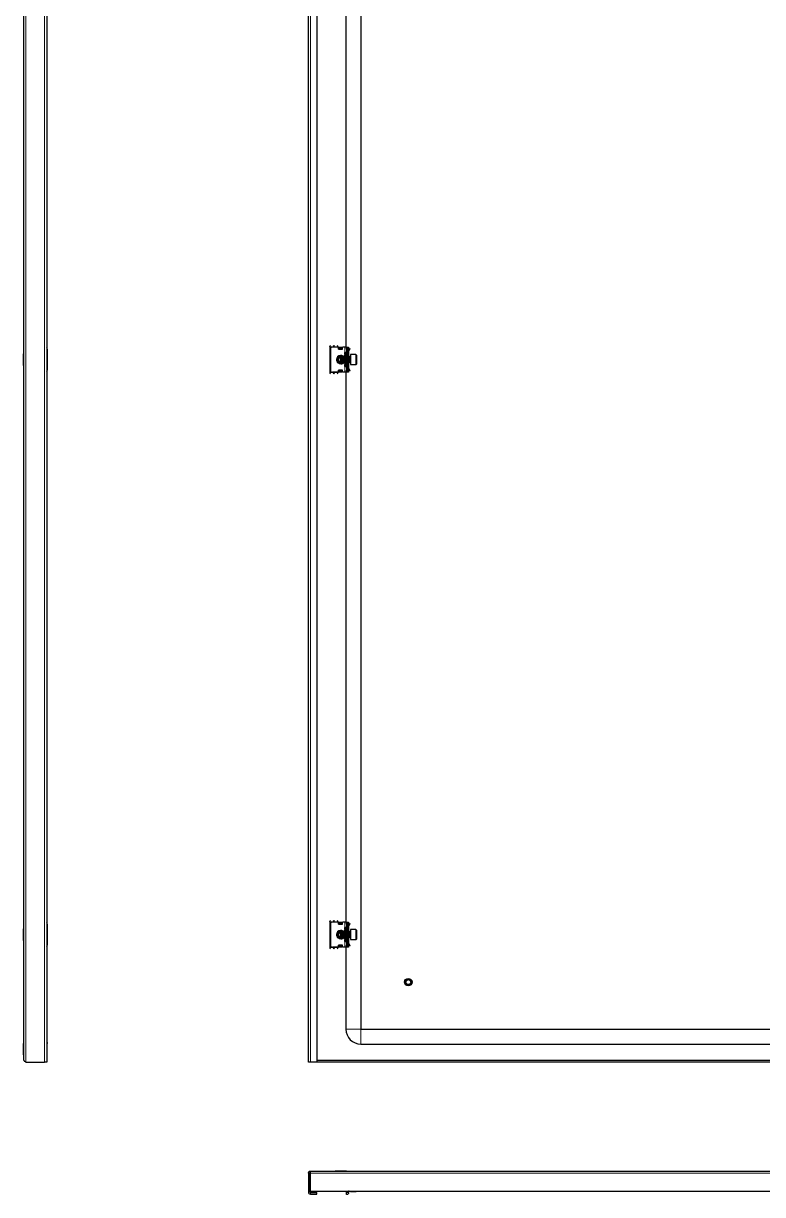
# Model space of a CAD drawing. Header units: millimetres. Extents: x -918 to 2341, y -1151 to 1192.
# Drawn here: x 862 to 1601, y -1151 to 21 of the extents above; entities that cross this region are included whole.
import ezdxf

# ---------------------------------------------------------------- set-up
doc = ezdxf.new("R2010")
doc.units = ezdxf.units.MM

msp = doc.modelspace()

# ---------------------------------------------------------------- linework, layer by layer
at = {"color": 7, "linetype": 'Continuous', "lineweight": 25}
for p, q in [((862.25, -1015.96), (862.25, 934.84)), ((885.25, 936.94), (885.25, -1018.06)), ((1147.05, -1018.06), (1147.05, 936.94)), ((1155.55, 936.94), (1155.55, -1018.06)), ((1199.55, 903.94), (1199.55, -985.06)), ((1184.55, 221.94), (1184.55, -303.06)), ((1168.55, -302.81), (1168.55, -328.31)), ((1177.05, -303.06), (1171.05, -303.06)), ((1176.55, -302.81), (1176.55, -303.06)), ((1177.05, -303.06), (1177.05, -305.06)), ((1177.25, -303.18), (1177.05, -303.18)), ((1177.25, -305.06), (1177.25, -303.18)), ((1177.3, -303.44), (1177.8, -303.09)), ((1177.8, -303.44), (1177.3, -303.79)), ((1177.3, -303.79), (1177.3, -303.44)), ((1177.3, -304.71), (1177.3, -303.79)), ((1177.8, -303.09), (1177.8, -303.44)), ((1177.8, -303.09), (1180.3, -303.09)), ((1177.8, -303.44), (1180.3, -303.44)), ((1180.3, -303.44), (1180.3, -303.09)), ((1180.3, -303.09), (1180.8, -303.44)), ((1180.8, -303.79), (1180.3, -303.44)), ((1180.8, -303.44), (1180.8, -303.79)), ((1180.8, -303.79), (1180.8, -304.71)), ((1183.55, -303.06), (1181.05, -303.06)), ((1181.05, -305.06), (1181.05, -303.06)), ((1185.05, -303.06), (1183.55, -303.06)), ((1185.05, -305.06), (1185.05, -303.06)), ((1185.05, -303.06), (1187.05, -303.06)), ((1187.05, -303.06), (1187.05, -303.33)), ((1187.05, -303.33), (1187.05, -327.79)), ((1187.05, -304.15), (1187.25, -304.35)), ((1187.63, -305.4), (1188.61, -304.42)), ((1188.61, -304.42), (1188.96, -304.78)), ((862.25, -309.78), (861.95, -309.78)), ((861.95, -317.71), (861.95, -309.78)), ((885.75, -305.06), (885.75, -326.06)), ((1169.05, -305.06), (1169.05, -326.06)), ((1177.05, -305.06), (1181.05, -305.06)), ((1177.3, -305.06), (1177.3, -304.71)), ((1179.35, -312.81), (1178.52, -313)), ((1179.6, -312.56), (1179.05, -313.12)), ((1179.05, -313.12), (1179.05, -317.82)), ((1179.66, -312.56), (1179.6, -312.56)), ((1179.6, -312.56), (1179.6, -318.33)), ((1180.05, -313.12), (1179.66, -312.56)), ((1179.66, -312.56), (1179.66, -314.42)), ((1179.66, -314.42), (1179.66, -318.56)), ((1180.21, -312.88), (1179.84, -312.82)), ((1180.43, -312.56), (1180.05, -313.12)), ((1180.05, -313.12), (1180.05, -314.63)), ((1180.05, -314.63), (1180.05, -318.01)), ((1180.66, -312.56), (1180.43, -312.56)), ((1180.43, -312.56), (1180.43, -314.42)), ((1180.43, -314.42), (1180.43, -318.56)), ((1181.05, -313.12), (1180.66, -312.56)), ((1180.66, -312.56), (1180.66, -314.42)), ((1180.66, -314.42), (1180.66, -318.56)), ((1180.8, -304.71), (1180.8, -305.06)), ((1180.87, -312.87), (1181.12, -313.01)), ((1181.43, -312.56), (1181.05, -313.12)), ((1181.05, -313.12), (1181.05, -314.63)), ((1181.05, -314.63), (1181.05, -318.01)), ((1181.66, -312.56), (1181.43, -312.56)), ((1181.43, -312.56), (1181.43, -314.42)), ((1181.43, -314.42), (1181.43, -318.56)), ((1182.05, -313.12), (1181.66, -312.56)), ((1181.66, -312.56), (1181.66, -314.42)), ((1181.66, -314.42), (1181.66, -318.56)), ((1182.43, -312.56), (1182.05, -313.12)), ((1182.05, -313.12), (1182.05, -314.63)), ((1182.05, -314.63), (1182.05, -318.01)), ((1182.66, -312.56), (1182.43, -312.56)), ((1182.43, -312.56), (1182.43, -314.42)), ((1182.43, -314.42), (1182.43, -318.56)), ((1183.05, -313.12), (1182.66, -312.56)), ((1182.66, -312.56), (1182.66, -314.42)), ((1182.66, -314.42), (1182.66, -318.56)), ((1183.05, -308.56), (1183.05, -310.56)), ((1183.55, -308.56), (1183.05, -308.56)), ((1183.05, -310.31), (1184.05, -310.31)), ((1183.05, -310.56), (1184.72, -311.53)), ((1184.55, -311.56), (1183.05, -311.56)), ((1183.05, -311.56), (1183.05, -319.56)), ((1185.05, -308.56), (1183.55, -308.56)), ((1184.05, -310.31), (1184.55, -310.31)), ((1184.55, -310.31), (1184.55, -311.43)), ((1185.05, -305.06), (1185.05, -326.06)), ((1186.05, -326.06), (1186.05, -305.06)), ((1187.55, -306.81), (1187.05, -306.81)), ((1187.55, -310.31), (1187.05, -310.31)), ((1187.43, -312.56), (1187.05, -313.12)), ((1187.66, -312.56), (1187.43, -312.56)), ((1187.43, -312.56), (1187.43, -314.42)), ((1187.43, -314.42), (1187.43, -318.56)), ((1187.55, -305.06), (1187.55, -305.52)), ((1187.55, -310.31), (1187.55, -306.81)), ((1187.55, -312.56), (1187.55, -310.31)), ((1187.98, -305.75), (1187.63, -305.4)), ((1188.05, -313.12), (1187.66, -312.56)), ((1187.66, -312.56), (1187.66, -314.42)), ((1187.66, -314.42), (1187.66, -318.56)), ((1187.98, -305.75), (1188.96, -304.78)), ((1188.43, -312.56), (1188.05, -313.12)), ((1188.05, -313.12), (1188.05, -314.63)), ((1188.05, -314.63), (1188.05, -318.01)), ((1188.8, -312.56), (1188.43, -312.56)), ((1188.43, -312.56), (1188.43, -314.42)), ((1188.43, -314.42), (1188.43, -318.56)), ((1194.45, -310.56), (1189.05, -310.56)), ((1189.05, -310.56), (1189.05, -320.18)), ((1195.05, -311.16), (1195.05, -319.63)), ((861.95, -321.35), (861.95, -317.71)), ((861.95, -321.35), (862.25, -321.35)), ((1177.05, -326.06), (1177.05, -328.06)), ((1181.05, -326.06), (1177.05, -326.06)), ((1177.05, -327.94), (1177.25, -327.94)), ((1177.25, -327.94), (1177.25, -326.06)), ((1177.3, -326.42), (1177.3, -326.06)), ((1177.3, -327.33), (1177.3, -326.42)), ((1177.3, -327.33), (1177.8, -327.68)), ((1177.3, -327.68), (1177.3, -327.33)), ((1177.8, -328.04), (1177.3, -327.68)), ((1180.3, -327.68), (1177.8, -327.68)), ((1177.8, -327.68), (1177.8, -328.04)), ((1179.05, -317.82), (1179.05, -318.01)), ((1179.05, -318.01), (1179.6, -318.56)), ((1179.6, -318.33), (1179.6, -318.56)), ((1179.6, -318.56), (1179.66, -318.56)), ((1179.66, -318.56), (1180.05, -318.01)), ((1180.05, -318.01), (1180.43, -318.56)), ((1180.3, -327.68), (1180.8, -327.33)), ((1180.3, -328.04), (1180.3, -327.68)), ((1180.8, -327.68), (1180.3, -328.04)), ((1180.43, -318.56), (1180.66, -318.56)), ((1180.66, -318.56), (1181.05, -318.01)), ((1180.8, -326.06), (1180.8, -326.42)), ((1180.8, -326.42), (1180.8, -327.33)), ((1180.8, -327.33), (1180.8, -327.68)), ((1181.12, -318.11), (1180.87, -318.25)), ((1181.05, -318.01), (1181.43, -318.56)), ((1181.05, -328.06), (1181.05, -326.06)), ((1181.43, -318.56), (1181.66, -318.56)), ((1181.66, -318.56), (1182.05, -318.01)), ((1182.05, -318.01), (1182.43, -318.56)), ((1182.43, -318.56), (1182.66, -318.56)), ((1182.66, -318.56), (1183.05, -318.01)), ((1183.05, -319.56), (1184.55, -319.56)), ((1184.72, -319.59), (1183.05, -320.56)), ((1183.05, -320.56), (1183.05, -322.56)), ((1184.05, -320.81), (1183.05, -320.81)), ((1183.05, -322.56), (1183.55, -322.56)), ((1183.55, -322.56), (1185.05, -322.56)), ((1184.55, -320.81), (1184.05, -320.81)), ((1184.55, -319.7), (1184.55, -320.81)), ((1185.05, -328.06), (1185.05, -326.06)), ((1187.05, -318.01), (1187.43, -318.56)), ((1187.05, -320.81), (1187.55, -320.81)), ((1187.55, -324.31), (1187.05, -324.31)), ((1187.25, -326.77), (1187.05, -326.98)), ((1187.05, -327.79), (1187.05, -328.06)), ((1187.43, -318.56), (1187.66, -318.56)), ((1187.55, -320.81), (1187.55, -318.56)), ((1187.55, -324.31), (1187.55, -320.81)), ((1187.55, -326.06), (1187.55, -325.67)), ((1187.98, -325.37), (1187.63, -325.73)), ((1187.63, -325.73), (1188.61, -326.7)), ((1187.66, -318.56), (1188.05, -318.01)), ((1187.98, -325.37), (1188.96, -326.35)), ((1188.05, -318.01), (1188.43, -318.56)), ((1188.43, -318.56), (1188.8, -318.56)), ((1188.61, -326.7), (1188.96, -326.35)), ((1189.05, -320.18), (1189.05, -320.56)), ((1189.05, -320.56), (1194.45, -320.56)), ((1195.05, -319.63), (1195.05, -319.96)), ((1177.05, -328.06), (1171.05, -328.06)), ((1176.55, -328.06), (1176.55, -328.31)), ((1180.3, -328.04), (1177.8, -328.04)), ((1183.55, -328.06), (1181.05, -328.06)), ((1185.05, -328.06), (1183.55, -328.06)), ((1184.55, -328.06), (1184.55, -878.06)), ((1187.05, -328.06), (1185.05, -328.06)), ((1168.55, -877.81), (1168.55, -903.31)), ((1177.05, -878.06), (1171.05, -878.06)), ((1176.55, -877.81), (1176.55, -878.06)), ((1177.05, -878.06), (1177.05, -880.06)), ((1177.25, -878.18), (1177.05, -878.18)), ((1177.25, -880.06), (1177.25, -878.18)), ((1177.3, -878.44), (1177.8, -878.09)), ((1177.8, -878.09), (1177.8, -878.44)), ((1177.8, -878.09), (1180.3, -878.09)), ((1180.3, -878.44), (1180.3, -878.09)), ((1180.3, -878.09), (1180.8, -878.44)), ((1181.05, -880.06), (1181.05, -878.06)), ((1183.55, -878.06), (1181.05, -878.06)), ((1185.05, -878.06), (1183.55, -878.06)), ((1185.05, -880.06), (1185.05, -878.06)), ((1185.05, -878.06), (1187.05, -878.06)), ((1187.05, -878.06), (1187.05, -878.33)), ((1187.05, -878.33), (1187.05, -902.79)), ((862.25, -884.78), (861.95, -884.78)), ((861.95, -892.71), (861.95, -884.78)), ((885.75, -880.06), (885.75, -901.06)), ((1169.05, -880.06), (1169.05, -901.06)), ((1177.05, -880.06), (1181.05, -880.06)), ((1177.8, -878.44), (1177.3, -878.79)), ((1177.3, -878.79), (1177.3, -878.44)), ((1177.3, -879.71), (1177.3, -878.79)), ((1177.3, -880.06), (1177.3, -879.71)), ((1177.8, -878.44), (1180.3, -878.44)), ((1179.35, -887.81), (1178.52, -888)), ((1179.6, -887.56), (1179.05, -888.12)), ((1179.05, -888.12), (1179.05, -892.82)), ((1179.66, -887.56), (1179.6, -887.56)), ((1179.6, -887.56), (1179.6, -893.33)), ((1180.05, -888.12), (1179.66, -887.56)), ((1179.66, -887.56), (1179.66, -889.42)), ((1179.66, -889.42), (1179.66, -893.56)), ((1180.21, -887.88), (1179.84, -887.82)), ((1180.43, -887.56), (1180.05, -888.12)), ((1180.05, -888.12), (1180.05, -889.63)), ((1180.05, -889.63), (1180.05, -893.01)), ((1180.8, -878.79), (1180.3, -878.44)), ((1180.66, -887.56), (1180.43, -887.56)), ((1180.43, -887.56), (1180.43, -889.42)), ((1180.43, -889.42), (1180.43, -893.56)), ((1181.05, -888.12), (1180.66, -887.56)), ((1180.66, -887.56), (1180.66, -889.42)), ((1180.66, -889.42), (1180.66, -893.56)), ((1180.8, -878.44), (1180.8, -878.79)), ((1180.8, -878.79), (1180.8, -879.71)), ((1180.8, -879.71), (1180.8, -880.06)), ((1180.87, -887.87), (1181.12, -888.01)), ((1181.43, -887.56), (1181.05, -888.12)), ((1181.05, -888.12), (1181.05, -889.63)), ((1181.05, -889.63), (1181.05, -893.01)), ((1181.66, -887.56), (1181.43, -887.56)), ((1181.43, -887.56), (1181.43, -889.42)), ((1181.43, -889.42), (1181.43, -893.56)), ((1182.05, -888.12), (1181.66, -887.56)), ((1181.66, -887.56), (1181.66, -889.42)), ((1181.66, -889.42), (1181.66, -893.56)), ((1182.43, -887.56), (1182.05, -888.12)), ((1182.05, -888.12), (1182.05, -889.63)), ((1182.05, -889.63), (1182.05, -893.01)), ((1182.66, -887.56), (1182.43, -887.56)), ((1182.43, -887.56), (1182.43, -889.42)), ((1182.43, -889.42), (1182.43, -893.56)), ((1183.05, -888.12), (1182.66, -887.56)), ((1182.66, -887.56), (1182.66, -889.42)), ((1182.66, -889.42), (1182.66, -893.56)), ((1183.05, -883.56), (1183.05, -885.56)), ((1183.55, -883.56), (1183.05, -883.56)), ((1183.05, -885.31), (1184.05, -885.31)), ((1183.05, -885.56), (1184.72, -886.53)), ((1184.55, -886.56), (1183.05, -886.56)), ((1183.05, -886.56), (1183.05, -894.56)), ((1185.05, -883.56), (1183.55, -883.56)), ((1184.05, -885.31), (1184.55, -885.31)), ((1184.55, -885.31), (1184.55, -886.43)), ((1185.05, -880.06), (1185.05, -901.06)), ((1186.05, -901.06), (1186.05, -880.06)), ((1187.05, -879.15), (1187.25, -879.35)), ((1187.55, -881.81), (1187.05, -881.81)), ((1187.55, -885.31), (1187.05, -885.31)), ((1187.43, -887.56), (1187.05, -888.12)), ((1187.66, -887.56), (1187.43, -887.56)), ((1187.43, -887.56), (1187.43, -889.42)), ((1187.43, -889.42), (1187.43, -893.56)), ((1187.55, -880.06), (1187.55, -880.52)), ((1187.55, -885.31), (1187.55, -881.81)), ((1187.55, -887.56), (1187.55, -885.31)), ((1187.63, -880.4), (1188.61, -879.42)), ((1187.98, -880.75), (1187.63, -880.4)), ((1188.05, -888.12), (1187.66, -887.56)), ((1187.66, -887.56), (1187.66, -889.42)), ((1187.66, -889.42), (1187.66, -893.56)), ((1187.98, -880.75), (1188.96, -879.78)), ((1188.43, -887.56), (1188.05, -888.12)), ((1188.05, -888.12), (1188.05, -889.63)), ((1188.05, -889.63), (1188.05, -893.01)), ((1188.8, -887.56), (1188.43, -887.56)), ((1188.43, -887.56), (1188.43, -889.42)), ((1188.43, -889.42), (1188.43, -893.56)), ((1188.61, -879.42), (1188.96, -879.78)), ((1194.45, -885.56), (1189.05, -885.56)), ((1189.05, -885.56), (1189.05, -895.18)), ((1195.05, -886.16), (1195.05, -894.63)), ((861.95, -896.35), (861.95, -892.71)), ((861.95, -896.35), (862.25, -896.35)), ((1181.05, -901.06), (1177.05, -901.06)), ((1177.05, -901.06), (1177.05, -903.06)), ((1177.25, -902.94), (1177.25, -901.06)), ((1177.3, -901.42), (1177.3, -901.06)), ((1177.3, -902.33), (1177.3, -901.42)), ((1179.05, -892.82), (1179.05, -893.01)), ((1179.05, -893.01), (1179.6, -893.56)), ((1179.6, -893.33), (1179.6, -893.56)), ((1179.6, -893.56), (1179.66, -893.56)), ((1179.66, -893.56), (1180.05, -893.01)), ((1180.05, -893.01), (1180.43, -893.56)), ((1180.43, -893.56), (1180.66, -893.56)), ((1180.66, -893.56), (1181.05, -893.01)), ((1180.8, -901.06), (1180.8, -901.42)), ((1180.8, -901.42), (1180.8, -902.33)), ((1181.12, -893.11), (1180.87, -893.25)), ((1181.05, -893.01), (1181.43, -893.56)), ((1181.05, -903.06), (1181.05, -901.06)), ((1181.43, -893.56), (1181.66, -893.56)), ((1181.66, -893.56), (1182.05, -893.01)), ((1182.05, -893.01), (1182.43, -893.56)), ((1182.43, -893.56), (1182.66, -893.56)), ((1182.66, -893.56), (1183.05, -893.01)), ((1183.05, -894.56), (1184.55, -894.56)), ((1184.72, -894.59), (1183.05, -895.56)), ((1183.05, -895.56), (1183.05, -897.56)), ((1184.05, -895.81), (1183.05, -895.81)), ((1183.05, -897.56), (1183.55, -897.56)), ((1183.55, -897.56), (1185.05, -897.56)), ((1184.55, -895.81), (1184.05, -895.81)), ((1184.55, -894.7), (1184.55, -895.81)), ((1185.05, -903.06), (1185.05, -901.06)), ((1187.05, -893.01), (1187.43, -893.56)), ((1187.05, -895.81), (1187.55, -895.81)), ((1187.55, -899.31), (1187.05, -899.31)), ((1187.25, -901.77), (1187.05, -901.98)), ((1187.43, -893.56), (1187.66, -893.56)), ((1187.55, -895.81), (1187.55, -893.56)), ((1187.55, -899.31), (1187.55, -895.81)), ((1187.55, -901.06), (1187.55, -900.67)), ((1187.98, -900.37), (1187.63, -900.73)), ((1187.63, -900.73), (1188.61, -901.7)), ((1187.66, -893.56), (1188.05, -893.01)), ((1187.98, -900.37), (1188.96, -901.35)), ((1188.05, -893.01), (1188.43, -893.56)), ((1188.43, -893.56), (1188.8, -893.56)), ((1188.61, -901.7), (1188.96, -901.35)), ((1189.05, -895.18), (1189.05, -895.56)), ((1189.05, -895.56), (1194.45, -895.56)), ((1195.05, -894.63), (1195.05, -894.96)), ((1177.05, -903.06), (1171.05, -903.06)), ((1176.55, -903.06), (1176.55, -903.31)), ((1177.05, -902.94), (1177.25, -902.94)), ((1177.3, -902.33), (1177.8, -902.68)), ((1177.3, -902.68), (1177.3, -902.33)), ((1177.8, -903.04), (1177.3, -902.68)), ((1180.3, -902.68), (1177.8, -902.68)), ((1177.8, -902.68), (1177.8, -903.04)), ((1180.3, -903.04), (1177.8, -903.04)), ((1180.3, -902.68), (1180.8, -902.33)), ((1180.3, -903.04), (1180.3, -902.68)), ((1180.8, -902.68), (1180.3, -903.04)), ((1180.8, -902.33), (1180.8, -902.68)), ((1183.55, -903.06), (1181.05, -903.06)), ((1185.05, -903.06), (1183.55, -903.06)), ((1184.55, -903.06), (1184.55, -985.06)), ((1187.05, -903.06), (1185.05, -903.06)), ((1187.05, -902.79), (1187.05, -903.06)), ((1199.55, -985.06), (2288.55, -985.06)), ((862.25, -999.28), (861.95, -999.28)), ((861.95, -1010.85), (861.95, -999.28)), ((885.75, -998.56), (885.25, -998.06)), ((885.75, -999.56), (885.25, -999.56)), ((885.75, -998.56), (885.75, -999.56)), ((1199.55, -1000.06), (1731.55, -1000.06)), ((861.95, -1010.85), (862.25, -1010.85)), ((864.35, -1018.06), (883.15, -1018.06)), ((885.25, -1018.06), (883.15, -1018.06)), ((1149.15, -1018.06), (1147.05, -1018.06)), ((1155.55, -1018.06), (1149.15, -1018.06)), ((2332.55, -1016.56), (1155.55, -1016.56)), ((2332.55, -1018.06), (1155.55, -1018.06)), ((1148.55, -1129.13), (1147.05, -1129.13)), ((1147.05, -1129.13), (1147.05, -1147.93)), ((1148.55, -1129.13), (1148.55, -1147.93)), ((1148.75, -1129.13), (1148.75, -1147.03)), ((1149.15, -1127.03), (2338.95, -1127.03)), ((1173.76, -1126.73), (1173.76, -1127.03)), ((1173.76, -1126.73), (1185.33, -1126.73)), ((1185.33, -1127.03), (1185.33, -1126.73)), ((1148.75, -1147.03), (2339.35, -1147.03)), ((1185.05, -1148.53), (1185.05, -1147.03)), ((1187.05, -1148.53), (1187.05, -1147.03)), ((1187.55, -1147.53), (1187.05, -1147.53)), ((1189.05, -1147.03), (1189.05, -1147.53)), ((1189.05, -1147.53), (1194.45, -1147.53)), ((1149.15, -1148.53), (1155.55, -1148.53)), ((1149.15, -1150.03), (1155.55, -1150.03)), ((1155.55, -1150.03), (1155.55, -1148.53)), ((1185.05, -1150.53), (1185.05, -1148.53)), ((1186.05, -1150.53), (1185.05, -1150.53)), ((1186.05, -1150.53), (1187.05, -1149.53)), ((1187.05, -1148.53), (1187.05, -1149.53))]:
    msp.add_line(p, q, dxfattribs=at)
at = {"color": 8, "linetype": 'Continuous', "lineweight": 18}
for p, q in [((864.35, -1018.06), (864.35, 936.94)), ((883.15, -1018.06), (883.15, 936.94)), ((1149.15, 936.94), (1149.15, -1018.06)), ((1168.55, -302.81), (1172.55, -302.81)), ((1172.55, -302.81), (1176.55, -302.81)), ((1183.55, -303.06), (1183.55, -308.56)), ((1187.05, -304.56), (1187.25, -304.35)), ((1180.8, -304.71), (1177.3, -304.71)), ((1184.05, -308.56), (1184.05, -310.31)), ((1184.55, -319.56), (1184.55, -311.56)), ((1186.05, -305.06), (1185.05, -305.06)), ((1187.05, -305.06), (1187.55, -305.06)), ((1188.8, -318.56), (1188.8, -312.56)), ((1194.45, -320.18), (1194.45, -310.56)), ((1177.3, -326.42), (1180.8, -326.42)), ((1183.55, -322.56), (1183.55, -328.06)), ((1184.05, -320.81), (1184.05, -322.56)), ((1185.05, -326.06), (1186.05, -326.06)), ((1187.05, -326.06), (1187.55, -326.06)), ((1187.05, -326.56), (1187.25, -326.77)), ((1194.45, -320.56), (1194.45, -320.18)), ((1168.55, -328.31), (1172.55, -328.31)), ((1176.55, -328.31), (1172.55, -328.31)), ((1168.55, -877.81), (1172.55, -877.81)), ((1172.55, -877.81), (1176.55, -877.81)), ((1183.55, -878.06), (1183.55, -883.56)), ((1180.8, -879.71), (1177.3, -879.71)), ((1184.05, -883.56), (1184.05, -885.31)), ((1184.55, -894.56), (1184.55, -886.56)), ((1186.05, -880.06), (1185.05, -880.06)), ((1187.05, -879.56), (1187.25, -879.35)), ((1187.05, -880.06), (1187.55, -880.06)), ((1188.8, -893.56), (1188.8, -887.56)), ((1194.45, -895.18), (1194.45, -885.56)), ((1177.3, -901.42), (1180.8, -901.42)), ((1183.55, -897.56), (1183.55, -903.06)), ((1184.05, -895.81), (1184.05, -897.56)), ((1185.05, -901.06), (1186.05, -901.06)), ((1187.05, -901.06), (1187.55, -901.06)), ((1187.05, -901.56), (1187.25, -901.77)), ((1194.45, -895.56), (1194.45, -895.18)), ((1168.55, -903.31), (1172.55, -903.31)), ((1176.55, -903.31), (1172.55, -903.31)), ((1199.55, -985.06), (1184.55, -985.06)), ((1199.55, -985.06), (1199.55, -1000.06)), ((2332.55, -1015.96), (1155.55, -1015.96)), ((1148.75, -1129.13), (2339.35, -1129.13)), ((1194.45, -1147.53), (1194.45, -1147.03)), ((1148.55, -1147.93), (1147.05, -1147.93)), ((1149.15, -1148.53), (1149.15, -1150.03)), ((1185.05, -1148.53), (1187.05, -1148.53))]:
    msp.add_line(p, q, dxfattribs=at)
at = {"color": 7, "linetype": 'Continuous', "lineweight": 25, "flags": 128}
for points in [[(1179.84, -318.31), (1180.08, -318.27), (1180.21, -318.24)], [(1179.84, -893.31), (1180.08, -893.27), (1180.21, -893.24)]]:
    msp.add_lwpolyline(points, dxfattribs=at)
at = {"color": 7, "linetype": 'Continuous', "lineweight": 25}
for radius in [3.75, 3, 2.5]:
    msp.add_circle((1247.05, -938.06), radius, dxfattribs=at)
for centre, radius, start, end in [((883.75, -305.06), 2, 0, 41.40962), ((1171.05, -305.06), 2, 90, 180), ((1188.05, -305.06), 2, 120, 180), ((1186.55, -305.06), 1, 0, 45), ((1179.55, -315.56), 4, 45.71765, 270), ((1179.55, -315.56), 3, 74.33161, 285.66839), ((1179.55, -315.56), 2.76, 111.7574, 265.98739), ((1179.55, -315.56), 2.45, 101.79772, 201.7574), ((1184.55, -311.06), 0.5, 270, 360), ((1188.8, -312.31), 0.25, 270, 0), ((1194.45, -311.16), 0.6, 0, 90), ((883.75, -326.06), 2, 318.59038, 0), ((1171.05, -326.06), 2, 180, 270), ((1179.55, -315.56), 2.45, 201.7574, 258.20228), ((1179.55, -315.56), 4, 270, 314.28235), ((1184.55, -320.06), 0.5, 0, 90), ((1188.05, -326.06), 2, 180, 240), ((1186.55, -326.06), 1, 315, 0), ((1188.8, -318.81), 0.25, 360, 90), ((1194.45, -319.96), 0.6, 270, 360), ((1171.05, -880.06), 2, 90, 180), ((1188.05, -880.06), 2, 120, 180), ((883.75, -880.06), 2, 0, 41.40962), ((1179.55, -890.56), 4, 45.71765, 270), ((1179.55, -890.56), 3, 74.33161, 285.66839), ((1179.55, -890.56), 2.76, 111.7574, 265.98739), ((1179.55, -890.56), 2.45, 101.79772, 201.7574), ((1184.55, -886.06), 0.5, 270, 0), ((1186.55, -880.06), 1, 0, 45), ((1188.8, -887.31), 0.25, 270, 0), ((1194.45, -886.16), 0.6, 0, 90), ((883.75, -901.06), 2, 318.59038, 0), ((1171.05, -901.06), 2, 180, 270), ((1179.55, -890.56), 2.45, 201.7574, 258.20228), ((1179.55, -890.56), 4, 270, 314.28235), ((1184.55, -895.06), 0.5, 0, 90), ((1188.05, -901.06), 2, 180, 240), ((1186.55, -901.06), 1, 315, 0), ((1188.8, -893.81), 0.25, 360, 90), ((1194.45, -894.96), 0.6, 270, 360), ((1199.55, -985.06), 15, 180, 270), ((1194.45, -1146.93), 0.6, 270, 350.40593), ((1149.15, -1147.93), 2.1, 180, 270), ((1149.15, -1147.93), 0.6, 180, 270)]:
    msp.add_arc(centre, radius, start, end, dxfattribs=at)
at = {"color": 8, "linetype": 'Continuous', "lineweight": 18}
for centre, start, end in [((1179.55, -315.56), 38.94244, 270), ((1179.55, -315.56), 270, 321.05756), ((1179.55, -890.56), 38.94244, 270), ((1179.55, -890.56), 270, 321.05756)]:
    msp.add_arc(centre, 4.5, start, end, dxfattribs=at)
at = {"color": 7, "linetype": 'Continuous', "lineweight": 25}
for points, knots in [([(1168.55, -302.81), (1168.64, -302.57), (1168.83, -302.08), (1169.02, -301.69), (1169.12, -301.49)], [0, 0, 0, 0, 0.5020654, 1, 1, 1, 1]), ([(1171.97, -301.5), (1172.05, -301.66), (1172.23, -302), (1172.42, -302.49), (1172.53, -302.77), (1172.55, -302.81)], [0, 0, 0, 0, 0.4154826, 0.91715183, 1, 1, 1, 1]), ([(1172.55, -302.81), (1172.64, -302.57), (1172.83, -302.08), (1173.02, -301.69), (1173.12, -301.49)], [0, 0, 0, 0, 0.5020654, 1, 1, 1, 1]), ([(1175.97, -301.5), (1176.05, -301.66), (1176.23, -302), (1176.42, -302.49), (1176.53, -302.77), (1176.55, -302.81)], [0, 0, 0, 0, 0.4154826, 0.9171518, 1, 1, 1, 1]), ([(1187.63, -305.4), (1187.48, -305.59), (1187.17, -305.96), (1187.05, -306.49), (1187.05, -306.77), (1187.05, -306.81)], [0, 0, 0, 0, 0.4618628, 0.9237257, 1, 1, 1, 1]), ([(1187.98, -305.75), (1187.86, -305.9), (1187.68, -306.13), (1187.56, -306.51), (1187.55, -306.71), (1187.55, -306.81)], [0, 0, 0, 0, 0.4850424, 0.7384039, 1, 1, 1, 1]), ([(1187.05, -324.31), (1187.07, -324.55), (1187.12, -325.04), (1187.41, -325.49), (1187.6, -325.7), (1187.63, -325.73)], [0, 0, 0, 0, 0.4618628, 0.9237257, 1, 1, 1, 1]), ([(1187.55, -324.31), (1187.57, -324.5), (1187.6, -324.79), (1187.78, -325.14), (1187.92, -325.3), (1187.98, -325.37)], [0, 0, 0, 0, 0.4850424, 0.7384039, 1, 1, 1, 1]), ([(1169.12, -329.62), (1169.04, -329.47), (1168.86, -329.12), (1168.67, -328.63), (1168.56, -328.35), (1168.55, -328.31)], [0, 0, 0, 0, 0.4154826, 0.9171518, 1, 1, 1, 1]), ([(1172.55, -328.31), (1172.45, -328.56), (1172.26, -329.04), (1172.07, -329.44), (1171.97, -329.63)], [0, 0, 0, 0, 0.5020654, 1, 1, 1, 1]), ([(1173.12, -329.62), (1173.04, -329.47), (1172.86, -329.12), (1172.67, -328.63), (1172.56, -328.35), (1172.55, -328.31)], [0, 0, 0, 0, 0.4154826, 0.91715183, 1, 1, 1, 1]), ([(1176.55, -328.31), (1176.5, -328.43), (1176.4, -328.67), (1176.26, -329.02), (1176.12, -329.35), (1176.02, -329.54), (1175.97, -329.63)], [0, 0, 0, 0, 0.2474545, 0.5020799, 0.7495343, 1, 1, 1, 1]), ([(1168.55, -877.81), (1168.64, -877.57), (1168.83, -877.08), (1169.02, -876.69), (1169.12, -876.49)], [0, 0, 0, 0, 0.50206541, 1, 1, 1, 1]), ([(1171.97, -876.5), (1172.05, -876.66), (1172.23, -877), (1172.42, -877.49), (1172.53, -877.77), (1172.55, -877.81)], [0, 0, 0, 0, 0.4154826, 0.9171518, 1, 1, 1, 1]), ([(1172.55, -877.81), (1172.64, -877.57), (1172.83, -877.08), (1173.02, -876.69), (1173.12, -876.49)], [0, 0, 0, 0, 0.5020654, 1, 1, 1, 1]), ([(1175.97, -876.5), (1176.05, -876.66), (1176.23, -877), (1176.42, -877.49), (1176.53, -877.77), (1176.55, -877.81)], [0, 0, 0, 0, 0.4154826, 0.9171518, 1, 1, 1, 1]), ([(1187.63, -880.4), (1187.48, -880.59), (1187.17, -880.96), (1187.05, -881.49), (1187.05, -881.77), (1187.05, -881.81)], [0, 0, 0, 0, 0.4618628, 0.9237257, 1, 1, 1, 1]), ([(1187.98, -880.75), (1187.86, -880.9), (1187.68, -881.13), (1187.56, -881.51), (1187.55, -881.71), (1187.55, -881.81)], [0, 0, 0, 0, 0.4850424, 0.7384039, 1, 1, 1, 1]), ([(1187.05, -899.31), (1187.07, -899.55), (1187.12, -900.04), (1187.41, -900.49), (1187.6, -900.7), (1187.63, -900.73)], [0, 0, 0, 0, 0.4618628, 0.9237257, 1, 1, 1, 1]), ([(1187.55, -899.31), (1187.57, -899.5), (1187.6, -899.79), (1187.78, -900.14), (1187.92, -900.3), (1187.98, -900.37)], [0, 0, 0, 0, 0.4850424, 0.7384039, 1, 1, 1, 1]), ([(1169.12, -904.62), (1169.04, -904.47), (1168.86, -904.12), (1168.67, -903.63), (1168.56, -903.35), (1168.55, -903.31)], [0, 0, 0, 0, 0.4154826, 0.9171518, 1, 1, 1, 1]), ([(1172.55, -903.31), (1172.45, -903.56), (1172.26, -904.04), (1172.07, -904.44), (1171.97, -904.63)], [0, 0, 0, 0, 0.50206541, 1, 1, 1, 1]), ([(1173.12, -904.62), (1173.04, -904.47), (1172.86, -904.12), (1172.67, -903.63), (1172.56, -903.35), (1172.55, -903.31)], [0, 0, 0, 0, 0.4154826, 0.91715183, 1, 1, 1, 1]), ([(1176.55, -903.31), (1176.5, -903.43), (1176.4, -903.67), (1176.26, -904.02), (1176.12, -904.35), (1176.02, -904.54), (1175.97, -904.63)], [0, 0, 0, 0, 0.2474545, 0.5020799, 0.7495343, 1, 1, 1, 1]), ([(862.25, -1015.96), (862.25, -1016.14), (862.31, -1016.31), (862.52, -1016.66), (862.67, -1016.83), (863.06, -1017.19), (863.29, -1017.36), (863.8, -1017.71), (864.07, -1017.88), (864.35, -1018.06)], [0, 0, 0, 0, 0.25, 0.25, 0.5, 0.5, 0.75, 0.75, 1, 1, 1, 1]), ([(1147.05, -1129.13), (1147.05, -1128.85), (1147.1, -1128.58), (1147.31, -1128.07), (1147.46, -1127.84), (1147.86, -1127.45), (1148.09, -1127.3), (1148.6, -1127.08), (1148.87, -1127.03), (1149.15, -1127.03)], [0, 0, 0, 0, 0.25, 0.25, 0.5, 0.5, 0.75, 0.75, 1, 1, 1, 1]), ([(1148.55, -1129.13), (1148.56, -1129.05), (1148.58, -1128.89), (1148.68, -1128.71), (1148.78, -1128.67), (1148.8, -1128.66)], [0, 0, 0, 0, 0.4327963, 0.8655659, 1, 1, 1, 1]), ([(1149.15, -1127.03), (1149.11, -1127.03), (1149.08, -1127.08), (1149.01, -1127.29), (1148.98, -1127.45), (1148.91, -1127.84), (1148.88, -1128.07), (1148.81, -1128.58), (1148.78, -1128.85), (1148.75, -1129.13)], [0, 0, 0, 0, 0.25, 0.25, 0.5, 0.5, 0.75, 0.75, 1, 1, 1, 1]), ([(1187.46, -1147.03), (1187.37, -1147.08), (1187.14, -1147.24), (1187.05, -1147.4), (1187.05, -1147.51), (1187.05, -1147.53)], [0, 0, 0, 0, 0.3313457, 0.9052264, 1, 1, 1, 1]), ([(1187.86, -1147.03), (1187.79, -1147.09), (1187.65, -1147.2), (1187.57, -1147.37), (1187.55, -1147.47), (1187.55, -1147.53)], [0, 0, 0, 0, 0.3603654, 0.6750686, 1, 1, 1, 1])]:
    msp.add_open_spline(points, degree=3, knots=knots, dxfattribs=at)

doc.saveas('drawing.dxf')
